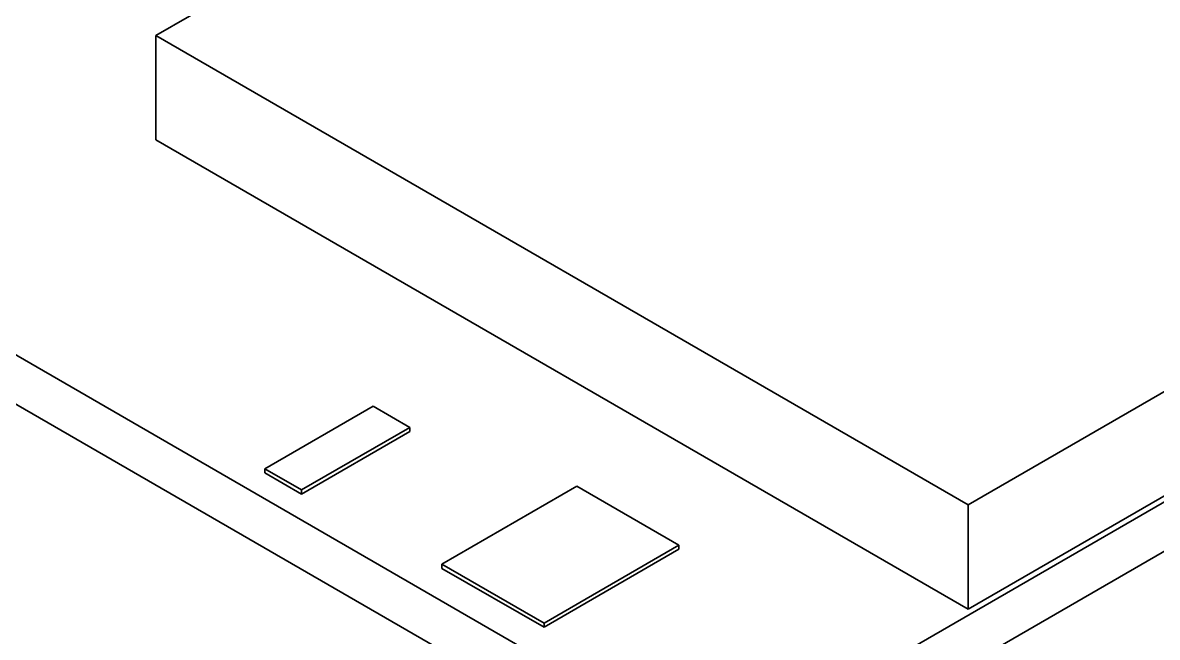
# Model space of a CAD drawing. Extents: x 468 to 804, y 295 to 621.
# Drawn here: x 719.41 to 741.63, y 490.56 to 502.59 of the extents above; entities that cross this region are included whole.
import ezdxf

# ---------------------------------------------------------------- set-up
doc = ezdxf.new("R2010")
doc.units = 0

msp = doc.modelspace()

# ---------------------------------------------------------------- linework, layer by layer
at = {"color": 7, "lineweight": 35, "ltscale": 0.326597}
msp.add_line((733.33, 508.871), (722.016, 502.339), dxfattribs=at)
at = {"color": 7, "lineweight": 35, "ltscale": 0.459278}
for p, q in [((722.016, 502.339), (737.926, 493.154)), ((737.926, 491.112), (722.016, 500.298))]:
    msp.add_line(p, q, dxfattribs=at)
at = {"color": 7, "lineweight": 35, "ltscale": 0.051031}
for p, q in [((722.016, 502.339), (722.016, 500.298)), ((737.926, 493.154), (737.926, 491.112))]:
    msp.add_line(p, q, dxfattribs=at)
at = {"color": 7, "lineweight": 35}
for p, q in [((731.597, 488.969), (711.091, 500.808)), ((734.426, 488.969), (754.932, 500.808)), ((731.597, 488.006), (711.091, 499.845)), ((734.426, 488.006), (754.932, 499.845))]:
    msp.add_line(p, q, dxfattribs=at)
at = {"color": 7, "lineweight": 35, "ltscale": 0.326599}
for p, q in [((737.926, 493.154), (749.24, 499.686)), ((749.24, 497.644), (737.926, 491.112))]:
    msp.add_line(p, q, dxfattribs=at)
at = {"color": 7, "lineweight": 35, "ltscale": 0.061173}
for p, q in [((726.269, 495.081), (724.15, 493.858)), ((726.988, 494.584), (724.869, 493.361))]:
    msp.add_line(p, q, dxfattribs=at)
at = {"color": 7, "lineweight": 35, "ltscale": 0.020756}
for p, q in [((726.988, 494.666), (726.269, 495.081)), ((724.869, 493.361), (724.15, 493.776))]:
    msp.add_line(p, q, dxfattribs=at)
at = {"color": 7, "lineweight": 35, "ltscale": 0.061172}
msp.add_line((724.869, 493.443), (726.988, 494.666), dxfattribs=at)
at = {"color": 7, "lineweight": 35, "ltscale": 0.002041}
for p, q in [((726.988, 494.666), (726.988, 494.584)), ((724.15, 493.858), (724.15, 493.776)), ((727.618, 491.99), (727.618, 491.908)), ((729.617, 490.836), (729.617, 490.754))]:
    msp.add_line(p, q, dxfattribs=at)
at = {"color": 7, "lineweight": 35, "ltscale": 0.020755}
msp.add_line((724.15, 493.858), (724.869, 493.443), dxfattribs=at)
at = {"color": 7, "lineweight": 35, "ltscale": 0.002042}
for p, q in [((724.869, 493.443), (724.869, 493.361)), ((732.261, 492.362), (732.261, 492.281))]:
    msp.add_line(p, q, dxfattribs=at)
at = {"color": 7, "lineweight": 35, "ltscale": 0.076313}
msp.add_line((730.262, 493.516), (727.618, 491.99), dxfattribs=at)
at = {"color": 7, "lineweight": 35, "ltscale": 0.057705}
msp.add_line((732.261, 492.362), (730.262, 493.516), dxfattribs=at)
at = {"color": 7, "lineweight": 35, "ltscale": 0.076311}
for p, q in [((729.617, 490.836), (732.261, 492.362)), ((732.261, 492.281), (729.617, 490.754))]:
    msp.add_line(p, q, dxfattribs=at)
at = {"color": 7, "lineweight": 35, "ltscale": 0.057707}
for p, q in [((727.618, 491.99), (729.617, 490.836)), ((729.617, 490.754), (727.618, 491.908))]:
    msp.add_line(p, q, dxfattribs=at)

doc.saveas('drawing.dxf')
